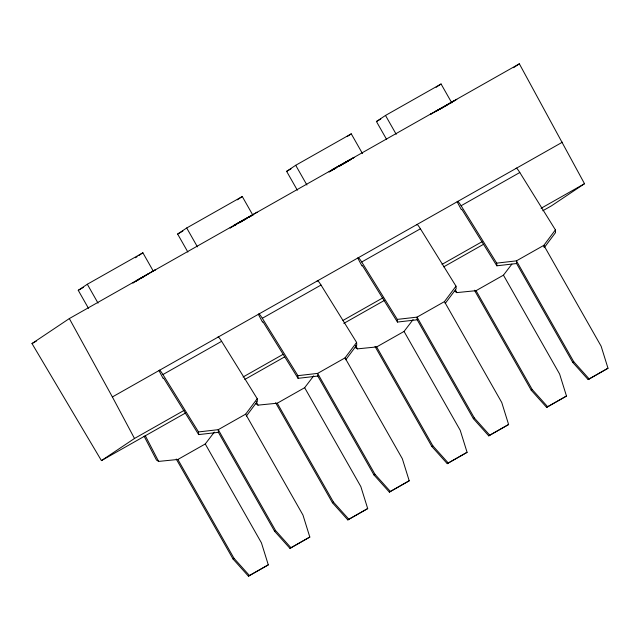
<?xml version="1.0" encoding="UTF-8"?>
<svg xmlns="http://www.w3.org/2000/svg" width="640" height="640" viewBox="0 0 640 640"><rect width="100%" height="100%" fill="white"/><g stroke="black" fill="none" stroke-linecap="round" stroke-linejoin="round"><path stroke-width="0.96" d="M245.648 414.16L302.96 515.04L309.816 537.056L289.968 548.392L274.576 531.216L218.4 432.336L198.664 434.6L163.624 378.112L163.136 378.432L158.96 370.584L159.616 370.152A8.192 1.152 60.5 0 1 162.928 374.544L198.512 431.936L218.256 429.664L245.648 414.16L257.216 398.704L221.624 341.32A8.192 1.152 60.5 0 0 218.312 336.92L217.656 337.36M246.376 416.056L257.36 401.376L257.216 398.704M345.04 357.888L402.352 458.768L409.208 480.784L389.368 492.12L373.968 474.944L317.8 376.064L298.056 378.336L263.024 321.84L262.536 322.168L258.352 314.32L259.008 313.88A8.192 1.152 60.5 0 1 262.32 318.28L297.912 375.664L317.648 373.392L345.04 357.888L356.608 342.432L321.016 285.048A8.192 1.152 60.5 0 0 317.704 280.648L317.056 281.088M345.768 359.784L356.752 345.104L356.608 342.432M444.44 301.616L501.752 402.504L508.608 424.52L488.76 435.856L473.368 418.672L417.192 319.792L397.456 322.064L362.416 265.576L361.928 265.896L357.752 258.048L358.4 257.616A8.192 1.152 60.5 0 1 361.712 262.008L397.304 319.392L417.048 317.128L444.44 301.616L456 286.168L420.416 228.784A8.192 1.152 60.5 0 0 417.104 224.384L416.448 224.824M445.168 303.512L456.152 288.832L456 286.168M515.84 168.552L516.496 168.112A8.192 1.152 60.5 0 1 519.808 172.512L555.4 229.896L543.832 245.352L516.44 260.856L496.704 263.128L461.112 205.744A8.192 1.152 60.5 0 0 457.8 201.344L457.144 201.784L461.328 209.632L461.808 209.304L496.848 265.8L516.592 263.528L572.76 362.408L588.152 379.584L608 368.248L601.144 346.232L543.832 245.352L543.936 247.128M544.56 247.248L555.544 232.568L555.4 229.896M144.08 436.136L156.496 460.072L158.624 461.408L177.872 459.472L205.264 443.968L214.312 432.128M255.888 403.8L258.024 405.144L277.264 403.208L304.656 387.696L313.704 375.856M355.288 347.536L357.416 348.872L376.656 346.936L404.056 331.432L413.096 319.592M454.68 291.264L456.816 292.608L476.056 290.672L503.448 275.16L511.888 264.112M88.488 308.352L78.248 290.32L87.312 284.248L142.88 252.792L153.12 270.824M135.464 257.76L137.112 256.656M138.76 255.552L142.88 252.792M187.88 252.08L177.64 234.048L186.704 227.984L242.272 196.528L253 215.408M237.328 199.832L242.272 196.528M297.368 190.24L286.632 171.352L295.696 165.288L351.264 133.832L362.48 153.576M185.704 412.904L101.432 460.608L32 343.56L69.328 318.568L519.344 63.808L584.512 183.712L551.456 205.848L542.768 210.768M347.144 136.584L351.264 133.832M133.304 282.696L132.84 283L135.304 281.608M136.704 280.416L155.36 269.8L154.84 270.144M143.448 276.6L135.832 281.264M148.248 273.88L140.576 278.696M386.672 139.544L376.432 121.512L385.496 115.448L441.064 83.984L451.792 102.872M436.12 87.296L441.064 83.984M256.52 212.592L257.104 212.2L233.432 225.68L245.952 218.816M329.792 171.48L329.072 171.96L333.264 169.608M331.984 169.904L339.616 165.544M431.16 113.864L430.44 114.344L438.336 110.024M445.736 105.808L447.056 104.92L435.352 111.552M447.6 104.552L454.144 100.672L452.4 101.84M456.824 99.336L444.472 106.672M513.536 67.696L519.344 63.808M101.432 460.608L134.496 438.472L184.016 410.432M176.224 459L233.048 559.016L234.04 558.352L249.448 575.528L268.296 564.856L261.432 542.848L205.264 443.968M274.576 531.216L275.568 530.544L290.96 547.728L309.816 537.056M275.624 402.728L332.44 502.752L333.432 502.088L348.84 519.256L367.696 508.584L360.832 486.576L304.656 387.696M373.968 474.944L374.96 474.28L390.36 491.456L409.208 480.784M375.016 346.456L431.84 446.48L432.832 445.816L448.24 462.992L467.088 452.32L460.224 430.312L404.056 331.432M473.368 418.672L474.36 418.008L489.752 435.192L508.608 424.52M233.048 559.016L248.456 576.192L249.448 575.528M289.968 548.392L290.96 547.728M268.296 564.856L248.456 576.192M474.416 290.192L531.232 390.216L532.224 389.552L547.632 406.72L566.488 396.048L559.616 374.04L503.448 275.16M572.76 362.408L573.752 361.744L589.152 378.92L608 368.248M332.44 502.752L347.848 519.92L348.84 519.256M389.368 492.12L390.36 491.456M367.696 508.584L347.848 519.92M431.84 446.48L447.248 463.656L448.24 462.992M488.76 435.856L489.752 435.192M467.088 452.32L447.248 463.656M531.232 390.216L546.64 407.384L547.632 406.72M588.152 379.584L589.152 378.92M566.488 396.048L546.64 407.384M251.288 215.92L251.808 215.528L250.864 216.016M352.736 158.28L354.136 157.392L337.544 166.664M349.472 160.376L350.344 159.856M344.992 162.88L345.936 162.296L345.192 162.68M249.304 217.096L250.464 216.408M351.696 158.888L345.112 162.672L347.592 161.28M348.216 161.112L345.424 162.72M242.072 221.176L244.248 219.928M244.688 219.752L246.024 218.984M332.336 169.712L336.856 167.12M342.96 164.128L344.848 163.048M241.216 221.664L237.52 223.76M339.496 166.032L341.152 165.088M338.48 166.672L342.216 164.552M286.632 171.352L290.976 168.896M78.248 290.32L83.456 287.368M177.64 234.048L182.848 231.104M376.432 121.512L380.776 119.056M338.04 166.64L349.024 160.304L345.288 162.336M231.04 227.384L230.048 228.024L236.112 224.616M240.112 222.352L241.768 221.416M32 343.56L36.344 341.104M134.496 438.472L112.384 396.952L562.4 142.192M162.928 374.544L221.624 341.32M262.32 318.28L321.016 285.048M361.712 262.008L420.416 228.784M461.112 205.744L519.808 172.512M243.088 376.992L283.048 354.368M342.992 320.432L382.96 297.808M442.032 264.368L482 241.744M541.072 208.296L584.512 183.712M244.784 379.456L284.744 356.832M343.816 323.392L384.648 300.272M443.728 266.832L483.688 244.208M339.128 166.08L342.128 164.384M333.928 169.24L335.912 168.12M333.48 169.424L336.016 168M234.36 225.536L236.024 224.6M136.12 281.144L137.592 280.32M342.88 163.968L344.392 163.12M330.088 171.312L331.536 170.504M138.328 279.912L139.04 279.512M238.232 222.944L250.272 216.336M435.328 111.576L445.072 106.248M440.088 109.072L443.6 107.152M573.752 361.744L516.44 260.856L516.592 263.528M385.496 115.448L396.224 134.328M476.056 290.672L532.224 389.552M474.36 418.008L417.048 317.128L417.192 319.792M295.696 165.288L306.92 185.032M376.656 346.936L432.832 445.816M374.96 474.28L317.648 373.392L317.8 376.064M186.704 227.984L197.432 246.872M277.264 403.208L333.432 502.088M275.568 530.544L218.256 429.664L218.4 432.336M87.312 284.248L98.04 303.136M177.872 459.472L234.04 558.352M69.328 318.568L112.384 396.952M455.432 289.944L456.816 292.608M355.576 345.328L357.416 348.872M256.184 401.6L258.024 405.144M145.304 435.72L158.624 461.408M496.704 263.128L496.848 265.8M397.304 319.392L397.456 322.064M297.912 375.664L298.056 378.336M198.512 431.936L198.664 434.6"/></g></svg>
